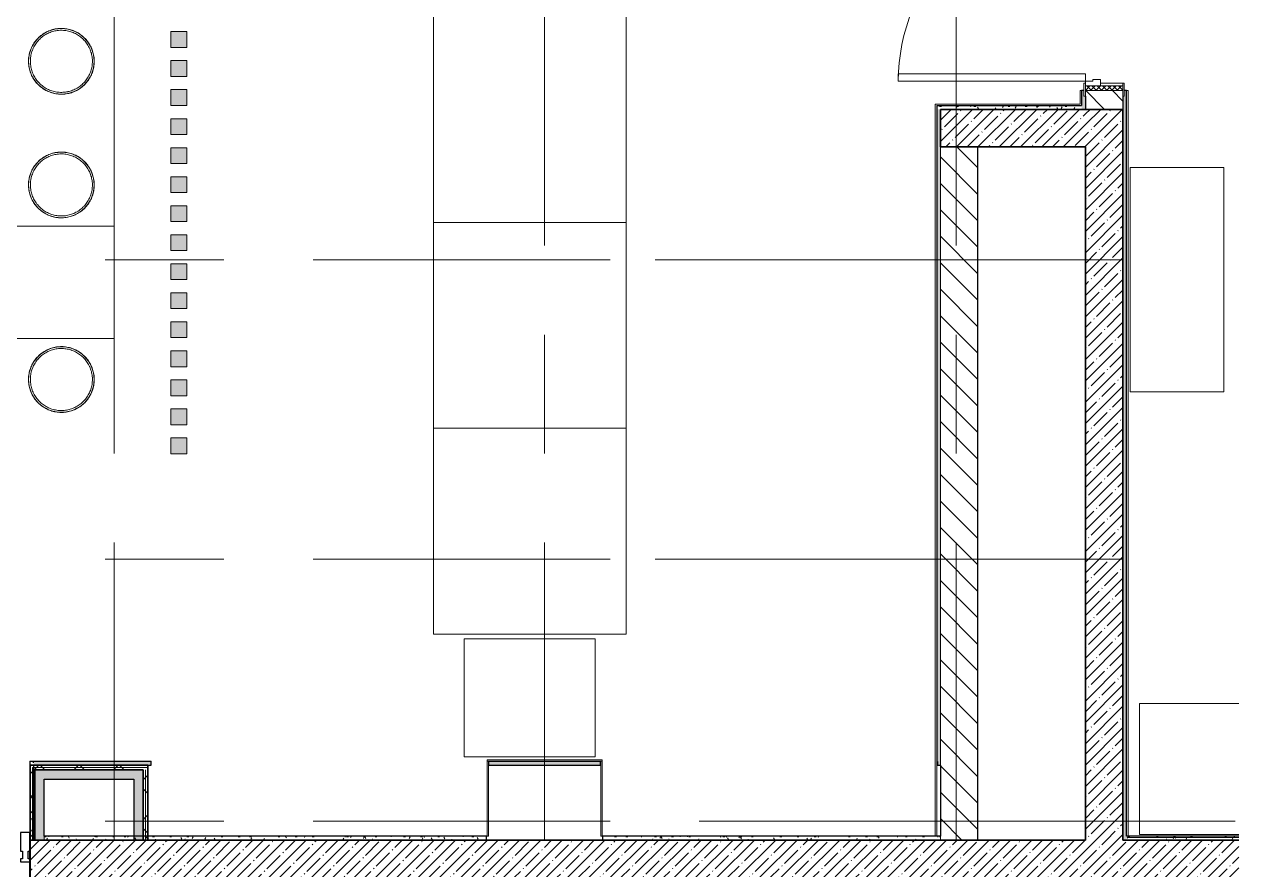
# Model space of a CAD drawing. Header units: millimetres. Extents: x 39286 to 136192, y -1987 to 27400.
# Drawn here: x 51679 to 58169, y 11741 to 16258 of the extents above; entities that cross this region are included whole.
import ezdxf

# ---------------------------------------------------------------- set-up
doc = ezdxf.new("R2010")
doc.units = ezdxf.units.MM
doc.linetypes.add('Осевая', pattern=[3175, 635, -476.25, 1587.5, -476.25])
for name, color, linetype, lineweight in [('A-DOOR', 7, 'Continuous', 9), ('A-DOOR-1', 7, 'Continuous', 13), ('A-DOOR-FRAM', 7, 'Continuous', 13), ('A-DOOR-FRAM-1', 7, 'Continuous', 9), ('A-GLAZ-CWMG', 7, 'Continuous', 9), ('A-GLAZ-CWMG-1', 7, 'Continuous', 25), ('A-WALL', 7, 'Continuous', 9), ('I-WALL', 7, 'Continuous', 9), ('Оси', 7, 'Continuous', 9), ('Оси-2', 7, 'Осевая', 9)]:
    doc.layers.add(name, color=color, linetype=linetype, lineweight=lineweight)
for name, color, linetype, lineweight, true_color in [('A-WALL-1', 7, 'Continuous', 25, 0x3c3c3c), ('A-WALL-2', 7, 'Continuous', 35, 0x3c3c3c), ('A-WALL-FNSH-2', 7, 'Continuous', 13, 0x3c3c3c), ('I-FURN-1', 7, 'Continuous', 9, 0xf0f0f0)]:
    doc.layers.add(name, color=color, linetype=linetype, lineweight=lineweight, true_color=true_color)
pattern_1 = [(45, (0, 0), (-57.02463, 57.02463), []), (45, (57.025, 0), (-57.02463, 57.02463), [100.806, -20.161, 3.353, -16.808])]
pattern_2 = [(135, (0, 0), (-70.71068, -70.71068), [])]
pattern_3 = [(0, (0, 0), (121.92, 30.48), [10.058, -81.382, 10.058, -81.382, -487.68]), (0, (0, 0), (121.92, 30.48), [-182.88, 10.058, -172.822, 10.058, -81.382, -213.36]), (0, (0, 0), (121.92, 30.48), [-457.2, 10.058, -50.902, 10.058, -142.342]), (120, (45.72, 15.24), (-87.356454, 90.345817), [10.058, -81.382, 10.058, -81.382, -487.68]), (120, (45.72, 15.24), (-87.356454, 90.345817), [-182.88, 10.058, -172.822, 10.058, -81.382, -213.36]), (120, (45.72, 15.24), (-87.356454, 90.345817), [-457.2, 10.058, -50.902, 10.058, -142.342]), (240, (60.96, 76.2), (-34.563546, -120.825817), [10.058, -81.382, 10.058, -81.382, -487.68]), (240, (60.96, 76.2), (-34.563546, -120.825817), [-182.88, 10.058, -172.822, 10.058, -81.382, -213.36]), (240, (60.96, 76.2), (-34.563546, -120.825817), [-457.2, 10.058, -50.902, 10.058, -142.342])]
pattern_4 = [(45, (0, 0), (-106.066, 106.066), []), (135, (0, 0), (-106.066, -106.066), [])]

# ---------------------------------------------------------------- blocks, each defined once
blk = doc.blocks.new('110_Дверь_СКБ_1Ст_Внутренняя1 - Д-12 1100x2100h_дверь в горячий цех-32113407-План разверток пом_ 1_38_ Этаж 1')
at = {"layer": 'A-DOOR'}
h = blk.add_hatch(dxfattribs=at)
h.set_pattern_fill('FP_6', color=256, style=0, pattern_type=2)
h.set_pattern_definition([(135, (1751.41, 164.685), (-14.14214, -14.14214), []), (225, (1751.41, 164.685), (14.14214, -14.14214), [])])
h.paths.add_polyline_path([(537.5, -100), (562.5, -100), (562.5, 100), (537.5, 100)])
at = {"layer": 'A-DOOR-FRAM-1'}
h = blk.add_hatch(dxfattribs=at)
h.set_pattern_fill('FP_7', color=256, style=0, pattern_type=2)
h.set_pattern_definition([(45, (-371.384, 164.685), (-14.1421, 14.1421), []), (135, (-371.384, 164.685), (-14.1421, -14.1421), [])])
h.paths.add_polyline_path([(-537.5, -100), (-512.5, -100), (-512.5, 100), (-537.5, 100)])
at = {"layer": 'A-DOOR'}
blk.add_arc((-487.5, 100), 1000, 360, 90, dxfattribs=at)
at = {"layer": 'A-DOOR-1'}
for p, q in [((-487.5, 1100), (-487.5, 100)), ((-447.5, 1100), (-487.5, 1100)), ((-447.5, 100), (-447.5, 1100)), ((-487.5, 100), (-447.5, 100))]:
    blk.add_line(p, q, dxfattribs=at)
at = {"layer": 'A-DOOR-FRAM'}
for p, q in [((-497.5, 108), (-567.5, 108)), ((-567.5, 108), (-567.5, 100)), ((-567.5, 100), (-497.5, 100)), ((-512.5, 100), (-537.5, 100)), ((-537.5, 100), (-537.5, -100)), ((-487.5, 100), (-512.5, 100)), ((-512.5, 100), (-512.5, 20)), ((-512.5, -100), (-512.5, 100)), ((-497.5, 100), (-512.5, 100)), ((-512.5, 100), (-512.5, 99)), ((-512.5, 99), (-497.5, 99)), ((-497.5, 100), (-497.5, 108)), ((-497.5, 99), (-497.5, 100)), ((-487.5, 60), (-487.5, 100)), ((512.5, 100), (512.5, 60)), ((537.5, 100), (512.5, 100)), ((592.5, 108), (522.5, 108)), ((522.5, 108), (522.5, 100)), ((537.5, 100), (522.5, 100)), ((522.5, 100), (522.5, 99)), ((522.5, 100), (592.5, 100)), ((522.5, 99), (537.5, 99)), ((537.5, 20), (537.5, 100)), ((562.5, 100), (537.5, 100)), ((537.5, 100), (537.5, -100)), ((537.5, 99), (537.5, 100)), ((562.5, -100), (562.5, 100)), ((592.5, 100), (592.5, 108)), ((-512.5, 20), (-477.5, 20)), ((-497.5, 20), (-512.5, 20)), ((-512.5, 20), (-512.5, -100)), ((-497.5, -100), (-497.5, 20)), ((-477.5, 60), (-487.5, 60)), ((-477.5, 20), (-477.5, 60)), ((512.5, 60), (502.5, 60)), ((502.5, 60), (502.5, 20)), ((502.5, 20), (537.5, 20)), ((537.5, 20), (522.5, 20)), ((522.5, 20), (522.5, -100)), ((537.5, -100), (537.5, 20)), ((-497.5, -100), (-567.5, -100)), ((-567.5, -100), (-567.5, -108)), ((-567.5, -108), (-497.5, -108)), ((-537.5, -100), (-512.5, -100)), ((-512.5, -100), (-497.5, -100)), ((-497.5, -108), (-497.5, -100)), ((522.5, -100), (537.5, -100)), ((592.5, -100), (522.5, -100)), ((522.5, -100), (522.5, -108)), ((522.5, -108), (592.5, -108)), ((537.5, -100), (562.5, -100)), ((592.5, -108), (592.5, -100))]:
    blk.add_line(p, q, dxfattribs=at)
blk = doc.blocks.new('Стол базовый прямоугольный - 1_216п-25420479-План разверток пом_ 1_38_ Этаж 1')
at = {"layer": 'I-FURN-1'}
for p, q in [((750, 300), (-750, 300)), ((-750, 300), (-750, -300)), ((750, -300), (750, 300)), ((-750, -300), (750, -300))]:
    blk.add_line(p, q, dxfattribs=at)
blk = doc.blocks.new('Stool _3_ - Aluminium Stool-V12-План разверток пом_ 1_38_ Этаж 1')
at = {"layer": 'I-FURN-1'}
blk.add_line((41.1, -160.6), (34.7, -162.1), dxfattribs=at)
at = {"layer": 'I-FURN-1', "flags": 128}
for points in [[(175.8, 0), (175.7, 7), (175.2, 14), (174.5, 21), (173.6, 28), (172.3, 34.9), (170.8, 41.8), (169, 48.6), (166.9, 55.3), (164.5, 61.9), (161.9, 68.5), (159.1, 74.9), (155.9, 81.2), (152.6, 87.4), (148.9, 93.4), (145.1, 99.3), (141, 105), (136.7, 110.5), (132.2, 115.9), (127.4, 121.1), (122.5, 126.1), (117.3, 130.9), (112, 135.5), (106.5, 139.9), (100.8, 144), (95, 147.9), (89, 151.6), (82.9, 155), (76.6, 158.2), (70.2, 161.2), (63.7, 163.9), (57.1, 166.3), (50.4, 168.4), (43.6, 170.3), (36.8, 171.9), (29.9, 173.2), (22.9, 174.3), (15.9, 175.1), (8.9, 175.6), (1.9, 175.8), (-5.1, 175.7), (-12.2, 175.4), (-19.2, 174.8), (-26.1, 173.8), (-33.1, 172.7), (-39.9, 171.2), (-46.8, 169.5), (-53.5, 167.5), (-60.1, 165.2), (-66.7, 162.6), (-73.2, 159.9), (-79.5, 156.8), (-85.7, 153.5), (-91.8, 149.9), (-97.7, 146.2), (-103.5, 142.1), (-109.1, 137.9), (-114.5, 133.4), (-119.7, 128.7), (-124.8, 123.8), (-129.6, 118.7), (-134.3, 113.5), (-138.7, 108), (-142.9, 102.4), (-146.9, 96.6), (-150.6, 90.6), (-154.1, 84.5), (-157.4, 78.3), (-160.4, 71.9), (-163.2, 65.5), (-165.6, 58.9), (-167.9, 52.2), (-169.8, 45.5), (-171.5, 38.6), (-172.9, 31.7), (-174, 24.8), (-174.9, 17.8), (-175.5, 10.8), (-175.8, 3.8), (-175.8, 0)], [(-155.2, 58.4), (-152.7, 64.6), (-150, 70.6), (-147.1, 76.6), (-143.9, 82.4), (-140.5, 88.1), (-136.8, 93.6), (-133, 99), (-128.9, 104.3), (-124.6, 109.3), (-120.2, 114.2), (-115.5, 118.9), (-110.7, 123.5), (-105.6, 127.8), (-100.4, 131.9), (-95.1, 135.8), (-89.6, 139.5), (-83.9, 143)], [(-83.9, 143), (-78.1, 146.2), (-72.2, 149.2), (-66.2, 152), (-60.1, 154.5), (-53.9, 156.8), (-47.5, 158.8), (-41.1, 160.6), (-34.7, 162.1), (-28.2, 163.4), (-21.6, 164.4), (-15.3, 165.1)], [(-15, 165.1), (-8.4, 165.6), (-1.8, 165.8), (4.8, 165.7), (11.5, 165.4), (18.1, 164.8), (24.6, 164), (31.2, 162.8), (37.7, 161.5), (44.1, 159.8), (50.5, 157.9), (56.7, 155.8)], [(57.5, 155.5), (62.9, 153.4), (69, 150.8), (75, 147.9), (80.8, 144.8), (86.5, 141.4), (92.1, 137.8), (97.6, 134)], [(97.6, 134), (102.9, 130), (108, 125.8), (112.9, 121.4), (117.7, 116.8), (122.3, 112), (126.6, 107), (130.8, 101.9), (134.8, 96.5), (138.5, 91.1), (142.1, 85.5), (145.4, 79.7), (148.4, 73.8), (150.6, 69.4)], [(150.6, 69.3), (151.3, 67.8), (153.9, 61.7), (156.2, 55.5), (158.3, 49.2), (160.2, 42.9), (161.7, 36.4), (163.1, 29.9), (164.1, 23.4), (164.8, 17.6)], [(-175.8, 0), (-175.7, -7), (-175.2, -14), (-174.5, -21), (-173.6, -28), (-172.3, -34.9), (-170.8, -41.8), (-169, -48.6), (-166.9, -55.3), (-164.5, -61.9), (-161.9, -68.5), (-159.1, -74.9), (-155.9, -81.2), (-152.6, -87.4), (-148.9, -93.4), (-145.1, -99.3), (-141, -105), (-136.7, -110.5), (-132.2, -115.9), (-127.4, -121.1), (-122.5, -126.1), (-117.3, -130.9), (-112, -135.5), (-106.5, -139.9), (-100.8, -144), (-95, -147.9), (-89, -151.6), (-82.9, -155), (-76.6, -158.2), (-70.2, -161.2), (-63.7, -163.9), (-57.1, -166.3), (-50.4, -168.4), (-43.6, -170.3), (-36.8, -171.9), (-29.9, -173.2), (-22.9, -174.3), (-15.9, -175.1), (-8.9, -175.6), (-1.9, -175.8), (5.1, -175.7), (12.2, -175.4), (19.2, -174.8), (26.1, -173.8), (33.1, -172.7), (39.9, -171.2), (46.8, -169.5), (53.5, -167.5), (60.1, -165.2), (66.7, -162.6), (73.2, -159.9), (79.5, -156.8), (85.7, -153.5), (91.8, -149.9), (97.7, -146.2), (103.5, -142.1), (109.1, -137.9), (114.5, -133.4), (119.7, -128.7), (124.8, -123.8), (129.6, -118.7), (134.3, -113.5), (138.7, -108), (142.9, -102.4), (146.9, -96.6), (150.6, -90.6), (154.1, -84.5), (157.4, -78.3), (160.4, -71.9), (163.2, -65.5), (165.6, -58.9), (167.9, -52.2), (169.8, -45.5), (171.5, -38.6), (172.9, -31.7), (174, -24.8), (174.9, -17.8), (175.5, -10.8), (175.8, -3.8), (175.8, 0)], [(-165.8, 0), (-165.7, 6.6), (-165.3, 13.2), (-164.6, 19.8), (-163.7, 26.4), (-162.5, 32.9), (-161, 39.4), (-159.3, 45.8), (-157.4, 52.2), (-155.5, 57.4)], [(-163.1, -29.9), (-164.1, -23.4), (-164.9, -16.8), (-165.5, -10.2), (-165.8, -3.6), (-165.8, 0)], [(165.8, 0), (165.7, -6.6), (165.3, -13.2), (164.6, -19.8), (163.7, -26.4), (162.5, -32.9), (161, -39.4), (159.3, -45.8), (157.4, -52.2), (155.2, -58.4), (152.7, -64.6), (150, -70.6), (147.1, -76.6), (143.9, -82.4), (140.5, -88.1), (136.8, -93.6), (133, -99), (128.9, -104.3), (124.6, -109.3), (120.2, -114.2), (115.5, -118.9), (110.7, -123.5), (105.6, -127.8), (100.4, -131.9), (95.1, -135.8), (89.6, -139.5), (83.9, -143), (78.1, -146.2), (72.2, -149.2), (66.2, -152), (60.1, -154.5)], [(164.9, 16.8), (165.5, 10.2), (165.8, 3.6), (165.8, 0)], [(33.7, -162.3), (28.2, -163.4), (21.6, -164.4), (15, -165.1), (8.4, -165.6), (1.8, -165.8), (-4.8, -165.7), (-11.5, -165.4), (-18.1, -164.8), (-24.6, -164), (-31.2, -162.8), (-37.7, -161.5), (-44.1, -159.8), (-50.5, -157.9), (-56.7, -155.8), (-62.9, -153.4), (-69, -150.8), (-75, -147.9), (-80.8, -144.8), (-86.5, -141.4), (-92.1, -137.8), (-97.6, -134), (-102.9, -130), (-108, -125.8), (-112.9, -121.4), (-117.7, -116.8), (-122.3, -112), (-126.6, -107), (-130.8, -101.9), (-134.8, -96.5), (-138.5, -91.1), (-142.1, -85.5), (-145.4, -79.7), (-148.4, -73.8), (-151.3, -67.8), (-153.9, -61.7), (-156.2, -55.5), (-158.3, -49.2), (-160.2, -42.9), (-161.7, -36.4), (-162.9, -30.6)], [(59.6, -154.7), (53.9, -156.8), (47.5, -158.8), (41.7, -160.4)]]:
    blk.add_lwpolyline(points, dxfattribs=at)
at = {"layer": 'I-FURN-1'}
for start, end in [(0, 180), (360, 180), (180, 0), (180, 360)]:
    blk.add_arc((0, 0), 175, start, end, dxfattribs=at)
blk = doc.blocks.new('Stool _3_ - Aluminium Stool-V9-План разверток пом_ 1_38_ Этаж 1')
at = {"layer": 'I-FURN-1'}
blk.add_line((-1.2, 165.8), (3.8, 165.7), dxfattribs=at)
at = {"layer": 'I-FURN-1', "flags": 128}
for points in [[(175.8, 0), (175.7, 7), (175.2, 14), (174.5, 21), (173.6, 28), (172.3, 34.9), (170.8, 41.8), (169, 48.6), (166.9, 55.3), (164.5, 61.9), (161.9, 68.5), (159.1, 74.9), (155.9, 81.2), (152.6, 87.4), (148.9, 93.4), (145.1, 99.3), (141, 105), (136.7, 110.5), (132.2, 115.9), (127.4, 121.1), (122.5, 126.1), (117.3, 130.9), (112, 135.5), (106.5, 139.9), (100.8, 144), (95, 147.9), (89, 151.6), (82.9, 155), (76.6, 158.2), (70.2, 161.2), (63.7, 163.9), (57.1, 166.3), (50.4, 168.4), (43.6, 170.3), (36.8, 171.9), (29.9, 173.2), (22.9, 174.3), (15.9, 175.1), (8.9, 175.6), (1.9, 175.8), (-5.1, 175.7), (-12.2, 175.4), (-19.2, 174.8), (-26.1, 173.8), (-33.1, 172.7), (-39.9, 171.2), (-46.8, 169.5), (-53.5, 167.5), (-60.1, 165.2), (-66.7, 162.6), (-73.2, 159.9), (-79.5, 156.8), (-85.7, 153.5), (-91.8, 149.9), (-97.7, 146.2), (-103.5, 142.1), (-109.1, 137.9), (-114.5, 133.4), (-119.7, 128.7), (-124.8, 123.8), (-129.6, 118.7), (-134.3, 113.5), (-138.7, 108), (-142.9, 102.4), (-146.9, 96.6), (-150.6, 90.6), (-154.1, 84.5), (-157.4, 78.3), (-160.4, 71.9), (-163.2, 65.5), (-165.6, 58.9), (-167.9, 52.2), (-169.8, 45.5), (-171.5, 38.6), (-172.9, 31.7), (-174, 24.8), (-174.9, 17.8), (-175.5, 10.8), (-175.8, 3.8), (-175.8, 0)], [(-105.6, 127.8), (-100.4, 131.9), (-95.1, 135.8), (-89.6, 139.5), (-83.9, 143), (-78.1, 146.2), (-72.2, 149.2), (-66.2, 152), (-60.1, 154.5)], [(-59.6, 154.7), (-53.9, 156.8), (-47.5, 158.8), (-41.1, 160.6), (-34.7, 162.1), (-28.2, 163.4), (-21.6, 164.4), (-15, 165.1), (-8.4, 165.6), (-1.8, 165.8)], [(4.8, 165.7), (11.5, 165.4), (18.1, 164.8), (24.6, 164), (31.2, 162.8), (37.7, 161.5), (44.1, 159.8), (50.5, 157.9), (56.7, 155.8), (62.9, 153.4), (69, 150.8)], [(69.3, 150.6), (75, 147.9), (80.8, 144.8), (86.5, 141.4), (92.1, 137.8), (97.6, 134), (102.9, 130), (108, 125.8), (112.9, 121.4), (117.7, 116.8), (122.3, 112), (126.6, 107)], [(-162.3, 33.7), (-161, 39.4), (-159.3, 45.8), (-157.4, 52.2), (-155.2, 58.4), (-152.7, 64.6), (-150, 70.6), (-147.1, 76.6), (-143.9, 82.4), (-140.5, 88.1), (-136.8, 93.6), (-133, 99), (-128.9, 104.3), (-124.6, 109.3), (-120.2, 114.2), (-115.5, 118.9), (-110.7, 123.5), (-105.9, 127.5)], [(127.5, 106), (130.8, 101.9), (134.8, 96.5), (138.5, 91.1), (142.1, 85.5), (145.4, 79.7), (148.4, 73.8), (151.3, 67.8), (153.9, 61.7), (156.2, 55.5), (158.3, 49.2), (160.2, 42.9), (161.7, 36.4), (163.1, 29.9), (164.1, 23.4), (164.9, 16.8), (165.5, 10.2), (165.8, 3.6), (165.8, 0)], [(-175.8, 0), (-175.7, -7), (-175.2, -14), (-174.5, -21), (-173.6, -28), (-172.3, -34.9), (-170.8, -41.8), (-169, -48.6), (-166.9, -55.3), (-164.5, -61.9), (-161.9, -68.5), (-159.1, -74.9), (-155.9, -81.2), (-152.6, -87.4), (-148.9, -93.4), (-145.1, -99.3), (-141, -105), (-136.7, -110.5), (-132.2, -115.9), (-127.4, -121.1), (-122.5, -126.1), (-117.3, -130.9), (-112, -135.5), (-106.5, -139.9), (-100.8, -144), (-95, -147.9), (-89, -151.6), (-82.9, -155), (-76.6, -158.2), (-70.2, -161.2), (-63.7, -163.9), (-57.1, -166.3), (-50.4, -168.4), (-43.6, -170.3), (-36.8, -171.9), (-29.9, -173.2), (-22.9, -174.3), (-15.9, -175.1), (-8.9, -175.6), (-1.9, -175.8), (5.1, -175.7), (12.2, -175.4), (19.2, -174.8), (26.1, -173.8), (33.1, -172.7), (39.9, -171.2), (46.8, -169.5), (53.5, -167.5), (60.1, -165.2), (66.7, -162.6), (73.2, -159.9), (79.5, -156.8), (85.7, -153.5), (91.8, -149.9), (97.7, -146.2), (103.5, -142.1), (109.1, -137.9), (114.5, -133.4), (119.7, -128.7), (124.8, -123.8), (129.6, -118.7), (134.3, -113.5), (138.7, -108), (142.9, -102.4), (146.9, -96.6), (150.6, -90.6), (154.1, -84.5), (157.4, -78.3), (160.4, -71.9), (163.2, -65.5), (165.6, -58.9), (167.9, -52.2), (169.8, -45.5), (171.5, -38.6), (172.9, -31.7), (174, -24.8), (174.9, -17.8), (175.5, -10.8), (175.8, -3.8), (175.8, 0)], [(-165.8, 0), (-165.7, 6.6), (-165.3, 13.2), (-164.6, 19.8), (-163.7, 26.4), (-162.5, 32.9)], [(-44.1, -159.8), (-50.5, -157.9), (-56.7, -155.8), (-62.9, -153.4), (-69, -150.8), (-75, -147.9), (-80.8, -144.8), (-86.5, -141.4), (-92.1, -137.8), (-97.6, -134), (-102.9, -130), (-108, -125.8), (-112.9, -121.4), (-117.7, -116.8), (-122.3, -112), (-126.6, -107), (-130.8, -101.9), (-134.8, -96.5), (-138.5, -91.1), (-142.1, -85.5), (-145.4, -79.7), (-148.4, -73.8), (-151.3, -67.8), (-153.9, -61.7), (-156.2, -55.5), (-158.3, -49.2), (-160.2, -42.9), (-161.7, -36.4), (-163.1, -29.9), (-164.1, -23.4), (-164.9, -16.8), (-165.5, -10.2), (-165.8, -3.6), (-165.8, 0)], [(165.8, 0), (165.7, -6.6), (165.3, -13.2), (164.6, -19.8), (163.7, -26.4), (162.5, -32.9), (161, -39.4), (159.3, -45.8), (157.4, -52.2), (155.2, -58.4), (152.7, -64.6), (150, -70.6), (147.1, -76.6), (143.9, -82.4), (140.5, -88.1), (136.8, -93.6), (133, -99), (128.9, -104.3), (124.6, -109.3), (121, -113.4)], [(119.9, -114.5), (115.5, -118.9), (110.7, -123.5), (105.6, -127.8), (100.4, -131.9), (95.1, -135.8), (89.6, -139.5), (85, -142.3)], [(83.9, -143), (78.1, -146.2), (72.2, -149.2), (66.2, -152), (60.1, -154.5), (53.9, -156.8), (47.5, -158.8), (41.1, -160.6), (34.7, -162.1), (28.2, -163.4), (21.6, -164.4), (15, -165.1), (8.4, -165.6), (1.8, -165.8), (-4.8, -165.7), (-11.5, -165.4), (-18.1, -164.8), (-24.6, -164), (-31.2, -162.8), (-37.7, -161.5), (-44.1, -159.8)]]:
    blk.add_lwpolyline(points, dxfattribs=at)
at = {"layer": 'I-FURN-1'}
for start, end in [(360, 180), (0, 180), (180, 0), (180, 360)]:
    blk.add_arc((0, 0), 175, start, end, dxfattribs=at)
blk = doc.blocks.new('Stool _3_ - Aluminium Stool-V16-План разверток пом_ 1_38_ Этаж 1')
at = {"layer": 'I-FURN-1'}
blk.add_line((41.1, -160.6), (34.7, -162.1), dxfattribs=at)
at = {"layer": 'I-FURN-1', "flags": 128}
for points in [[(175.8, 0), (175.7, 7), (175.2, 14), (174.5, 21), (173.6, 28), (172.3, 34.9), (170.8, 41.8), (169, 48.6), (166.9, 55.3), (164.5, 61.9), (161.9, 68.5), (159.1, 74.9), (155.9, 81.2), (152.6, 87.4), (148.9, 93.4), (145.1, 99.3), (141, 105), (136.7, 110.5), (132.2, 115.9), (127.4, 121.1), (122.5, 126.1), (117.3, 130.9), (112, 135.5), (106.5, 139.9), (100.8, 144), (95, 147.9), (89, 151.6), (82.9, 155), (76.6, 158.2), (70.2, 161.2), (63.7, 163.9), (57.1, 166.3), (50.4, 168.4), (43.6, 170.3), (36.8, 171.9), (29.9, 173.2), (22.9, 174.3), (15.9, 175.1), (8.9, 175.6), (1.9, 175.8), (-5.1, 175.7), (-12.2, 175.4), (-19.2, 174.8), (-26.1, 173.8), (-33.1, 172.7), (-39.9, 171.2), (-46.8, 169.5), (-53.5, 167.5), (-60.1, 165.2), (-66.7, 162.6), (-73.2, 159.9), (-79.5, 156.8), (-85.7, 153.5), (-91.8, 149.9), (-97.7, 146.2), (-103.5, 142.1), (-109.1, 137.9), (-114.5, 133.4), (-119.7, 128.7), (-124.8, 123.8), (-129.6, 118.7), (-134.3, 113.5), (-138.7, 108), (-142.9, 102.4), (-146.9, 96.6), (-150.6, 90.6), (-154.1, 84.5), (-157.4, 78.3), (-160.4, 71.9), (-163.2, 65.5), (-165.6, 58.9), (-167.9, 52.2), (-169.8, 45.5), (-171.5, 38.6), (-172.9, 31.7), (-174, 24.8), (-174.9, 17.8), (-175.5, 10.8), (-175.8, 3.8), (-175.8, 0)], [(-155.2, 58.4), (-152.7, 64.6), (-150, 70.6), (-147.1, 76.6), (-143.9, 82.4), (-140.5, 88.1), (-136.8, 93.6), (-133, 99), (-128.9, 104.3), (-124.6, 109.3), (-120.2, 114.2), (-115.5, 118.9), (-110.7, 123.5), (-105.6, 127.8), (-100.4, 131.9), (-95.1, 135.8), (-89.6, 139.5), (-83.9, 143)], [(-83.9, 143), (-78.1, 146.2), (-72.2, 149.2), (-66.2, 152), (-60.1, 154.5), (-53.9, 156.8), (-47.5, 158.8), (-41.1, 160.6), (-34.7, 162.1), (-28.2, 163.4), (-21.6, 164.4), (-15.3, 165.1)], [(-15, 165.1), (-8.4, 165.6), (-1.8, 165.8), (4.8, 165.7), (11.5, 165.4), (18.1, 164.8), (24.6, 164), (31.2, 162.8), (37.7, 161.5), (44.1, 159.8), (50.5, 157.9), (56.7, 155.8)], [(57.5, 155.5), (62.9, 153.4), (69, 150.8), (75, 147.9), (80.8, 144.8), (86.5, 141.4), (92.1, 137.8), (97.6, 134)], [(97.6, 134), (102.9, 130), (108, 125.8), (112.9, 121.4), (117.7, 116.8), (122.3, 112), (126.6, 107), (130.8, 101.9), (134.8, 96.5), (138.5, 91.1), (142.1, 85.5), (145.4, 79.7), (148.4, 73.8), (150.6, 69.4)], [(150.7, 69), (151.3, 67.8), (153.9, 61.7), (156.2, 55.5), (158.3, 49.2), (160.2, 42.9), (161.7, 36.4), (163.1, 29.9), (164.1, 23.4), (164.8, 17.6)], [(-175.8, 0), (-175.7, -7), (-175.2, -14), (-174.5, -21), (-173.6, -28), (-172.3, -34.9), (-170.8, -41.8), (-169, -48.6), (-166.9, -55.3), (-164.5, -61.9), (-161.9, -68.5), (-159.1, -74.9), (-155.9, -81.2), (-152.6, -87.4), (-148.9, -93.4), (-145.1, -99.3), (-141, -105), (-136.7, -110.5), (-132.2, -115.9), (-127.4, -121.1), (-122.5, -126.1), (-117.3, -130.9), (-112, -135.5), (-106.5, -139.9), (-100.8, -144), (-95, -147.9), (-89, -151.6), (-82.9, -155), (-76.6, -158.2), (-70.2, -161.2), (-63.7, -163.9), (-57.1, -166.3), (-50.4, -168.4), (-43.6, -170.3), (-36.8, -171.9), (-29.9, -173.2), (-22.9, -174.3), (-15.9, -175.1), (-8.9, -175.6), (-1.9, -175.8), (5.1, -175.7), (12.2, -175.4), (19.2, -174.8), (26.1, -173.8), (33.1, -172.7), (39.9, -171.2), (46.8, -169.5), (53.5, -167.5), (60.1, -165.2), (66.7, -162.6), (73.2, -159.9), (79.5, -156.8), (85.7, -153.5), (91.8, -149.9), (97.7, -146.2), (103.5, -142.1), (109.1, -137.9), (114.5, -133.4), (119.7, -128.7), (124.8, -123.8), (129.6, -118.7), (134.3, -113.5), (138.7, -108), (142.9, -102.4), (146.9, -96.6), (150.6, -90.6), (154.1, -84.5), (157.4, -78.3), (160.4, -71.9), (163.2, -65.5), (165.6, -58.9), (167.9, -52.2), (169.8, -45.5), (171.5, -38.6), (172.9, -31.7), (174, -24.8), (174.9, -17.8), (175.5, -10.8), (175.8, -3.8), (175.8, 0)], [(-165.8, 0), (-165.7, 6.6), (-165.3, 13.2), (-164.6, 19.8), (-163.7, 26.4), (-162.5, 32.9), (-161, 39.4), (-159.3, 45.8), (-157.4, 52.2), (-155.5, 57.4)], [(-163.1, -29.9), (-164.1, -23.4), (-164.9, -16.8), (-165.5, -10.2), (-165.8, -3.6), (-165.8, 0)], [(165.8, 0), (165.7, -6.6), (165.3, -13.2), (164.6, -19.8), (163.7, -26.4), (162.5, -32.9), (161, -39.4), (159.3, -45.8), (157.4, -52.2), (155.2, -58.4), (152.7, -64.6), (150, -70.6), (147.1, -76.6), (143.9, -82.4), (140.5, -88.1), (136.8, -93.6), (133, -99), (128.9, -104.3), (124.6, -109.3), (120.2, -114.2), (115.5, -118.9), (110.7, -123.5), (105.6, -127.8), (100.4, -131.9), (95.1, -135.8), (89.6, -139.5), (83.9, -143), (78.1, -146.2), (72.2, -149.2), (66.2, -152), (60.1, -154.5)], [(164.9, 16.8), (165.5, 10.2), (165.8, 3.6), (165.8, 0)], [(-150.9, -68.7), (-151.3, -67.8), (-153.9, -61.7), (-156.2, -55.5), (-158.3, -49.2), (-160.2, -42.9), (-161.7, -36.4), (-162.7, -31.6)], [(33.7, -162.3), (28.2, -163.4), (21.6, -164.4), (15, -165.1), (8.4, -165.6), (1.8, -165.8), (-4.8, -165.7), (-11.5, -165.4), (-18.1, -164.8), (-24.6, -164), (-31.2, -162.8), (-37.7, -161.5), (-44.1, -159.8), (-50.5, -157.9), (-56.7, -155.8), (-62.9, -153.4), (-69, -150.8), (-75, -147.9), (-80.8, -144.8), (-86.5, -141.4), (-92.1, -137.8), (-97.6, -134), (-102.9, -130), (-108, -125.8), (-112.9, -121.4), (-117.7, -116.8), (-122.3, -112), (-126.6, -107), (-130.8, -101.9), (-134.8, -96.5), (-138.5, -91.1), (-142.1, -85.5), (-145.4, -79.7), (-148.4, -73.8), (-150.6, -69.4)], [(59.6, -154.7), (53.9, -156.8), (47.5, -158.8), (41.7, -160.4)]]:
    blk.add_lwpolyline(points, dxfattribs=at)
at = {"layer": 'I-FURN-1'}
for start, end in [(0, 180), (360, 180), (180, 0), (180, 360)]:
    blk.add_arc((0, 0), 175, start, end, dxfattribs=at)
blk = doc.blocks.new('Стол базовый прямоугольный - 3_40п-25622478-План разверток пом_ 1_38_ Этаж 1')
at = {"layer": 'I-FURN-1'}
for p, q in [((750, 515), (-750, 515)), ((-750, 515), (-750, -515)), ((750, -515), (750, 515)), ((-750, -515), (750, -515))]:
    blk.add_line(p, q, dxfattribs=at)
blk = doc.blocks.new('Стол базовый прямоугольный - 3_17п-25622525-План разверток пом_ 1_38_ Этаж 1')
at = {"layer": 'I-FURN-1'}
for p, q in [((550, 515), (-550, 515)), ((-550, 515), (-550, -515)), ((550, -515), (550, 515)), ((-550, -515), (550, -515))]:
    blk.add_line(p, q, dxfattribs=at)
blk = doc.blocks.new('Стол базовый прямоугольный - 3_21п-25622742-План разверток пом_ 1_38_ Этаж 1')
at = {"layer": 'I-FURN-1'}
for p, q in [((550, 515), (-550, 515)), ((-550, 515), (-550, -515)), ((550, -515), (550, 515)), ((-550, -515), (550, -515))]:
    blk.add_line(p, q, dxfattribs=at)
blk = doc.blocks.new('Стол базовый прямоугольный - 3_25п-25622784-План разверток пом_ 1_38_ Этаж 1')
at = {"layer": 'I-FURN-1'}
for p, q in [((315, 350), (-315, 350)), ((-315, 350), (-315, -350)), ((315, -350), (315, 350)), ((-315, -350), (315, -350))]:
    blk.add_line(p, q, dxfattribs=at)
blk = doc.blocks.new('Стол базовый прямоугольный - 1_221п-25625161-План разверток пом_ 1_38_ Этаж 1')
at = {"layer": 'I-FURN-1'}
for p, q in [((-600, 250), (600, 250)), ((-600, -250), (-600, 250)), ((600, 250), (600, -250)), ((600, -250), (-600, -250))]:
    blk.add_line(p, q, dxfattribs=at)
blk = doc.blocks.new('Стол базовый прямоугольный - 1_18п-25625518-План разверток пом_ 1_38_ Этаж 1')
at = {"layer": 'I-FURN-1'}
for p, q in [((130.2, 350), (-400, 350)), ((-400, 350), (-400, -350)), ((-400, -350), (130.2, -350))]:
    blk.add_line(p, q, dxfattribs=at)
blk = doc.blocks.new('Прямоугольный импост - Импост структурный с накладкой - 160мм Темный-30755843-План разверток пом_ 1_38_ Этаж 1')
at = {"layer": 'A-GLAZ-CWMG-1'}
for p, q in [((0, 140), (-50, 140)), ((-50, 140), (-50, 40)), ((0, 40), (0, 140)), ((-50, 40), (-40, 40)), ((-40, 0), (-50, 0)), ((-50, 0), (-50, -17)), ((-40, 40), (-40, 0)), ((-10, 0), (-10, 40)), ((-10, 40), (0, 40)), ((0, 0), (-10, 0)), ((0, -17), (0, 0)), ((-50, -17), (0, -17))]:
    blk.add_line(p, q, dxfattribs=at)

msp = doc.modelspace()

# ---------------------------------------------------------------- hatches: boundary and pattern name
at = {"layer": 'I-WALL'}
h = msp.add_hatch(dxfattribs=at)
h.set_pattern_fill('FP_17', color=256, style=0, pattern_type=2)
h.set_pattern_definition(pattern_3)
h.paths.add_polyline_path([(57330, 15803.8), (57350, 15803.8), (57350, 15873.8), (57342, 15873.8), (57342, 15903.8), (57330, 15903.8), (57330, 15823.8)])
h.paths.add_polyline_path([(57342, 17003.8), (57342, 17033.8), (57350, 17033.8), (57350, 18800), (57330, 18800), (57330, 17003.8)])
h = msp.add_hatch(dxfattribs=at)
h.set_pattern_fill('FP_2', color=256, style=0, pattern_type=2)
h.set_pattern_definition(pattern_2)
h.paths.add_polyline_path([(57350, 15803.8), (57550, 15803.8), (57550, 15903.8), (57350, 15903.8), (57350, 15873.8)])
h.paths.add_polyline_path([(57550, 17003.8), (57550, 18800), (57350, 18800), (57350, 17003.8)])
h = msp.add_hatch(dxfattribs=at)
h.set_pattern_fill('FP_17', color=256, style=0, pattern_type=2)
h.set_pattern_definition(pattern_3)
h.paths.add_polyline_path([(57570, 11900), (57570, 15903.8), (57558, 15903.8), (57558, 15873.8), (57550, 15873.8), (57550, 11900)])
h.paths.add_polyline_path([(57570, 17003.8), (57570, 18580), (57550, 18580), (57550.4, 17033.8), (57558, 17033.8), (57558, 17003.8)])
for points in [[(52462.1, 16134), (52547.1, 16134), (52547.1, 16219), (52462.1, 16219)], [(52462.1, 15979), (52547.1, 15979), (52547.1, 16064), (52462.1, 16064)], [(52462.1, 15824), (52547.1, 15824), (52547.1, 15909), (52462.1, 15909)], [(52462.1, 15669), (52547.1, 15669), (52547.1, 15754), (52462.1, 15754)], [(52462.1, 15514), (52547.1, 15514), (52547.1, 15599), (52462.1, 15599)], [(52462.1, 15359), (52547.1, 15359), (52547.1, 15444), (52462.1, 15444)], [(52462.1, 15204), (52547.1, 15204), (52547.1, 15289), (52462.1, 15289)], [(52462.1, 15049), (52547.1, 15049), (52547.1, 15134), (52462.1, 15134)], [(52462.1, 14894), (52547.1, 14894), (52547.1, 14979), (52462.1, 14979)], [(52462.1, 14739), (52547.1, 14739), (52547.1, 14824), (52462.1, 14824)], [(52462.1, 14584), (52547.1, 14584), (52547.1, 14669), (52462.1, 14669)], [(52462.1, 14429), (52547.1, 14429), (52547.1, 14514), (52462.1, 14514)], [(52462.1, 14274), (52547.1, 14274), (52547.1, 14359), (52462.1, 14359)], [(52462.1, 14119), (52547.1, 14119), (52547.1, 14204), (52462.1, 14204), (52462.1, 14154.1)], [(52462.1, 13964), (52547.1, 13964), (52547.1, 14049), (52462.1, 14049)], [(51735, 11900), (51785, 11900), (51785, 12275), (51735, 12275), (51735, 11951.3)], [(52313.9, 12225), (52313.9, 12275), (51785, 12275), (51785, 12225), (52263.9, 12225)], [(52313.9, 11900), (52313.9, 12225), (52263.9, 12225), (52263.9, 11900)]]:
    msp.add_hatch(color=256, dxfattribs=at).paths.add_polyline_path(points)
h = msp.add_hatch(dxfattribs=at)
h.set_pattern_fill('FP_17', color=256, style=0, pattern_type=2)
h.set_pattern_definition(pattern_3)
h.paths.add_polyline_path([(56575.3, 15803.8), (57330, 15803.8), (57330, 15823.8), (56555.3, 15823.8), (56555.3, 15803.8)])
h = msp.add_hatch(dxfattribs=at)
h.set_pattern_fill('FP_17', color=256, style=0, pattern_type=2)
h.set_pattern_definition(pattern_3)
h.paths.add_polyline_path([(56560.3, 12320), (56575.3, 12320), (56575.3, 15803.8), (56555.3, 15803.8), (56555.3, 12320)])
h = msp.add_hatch(dxfattribs=at)
h.set_pattern_fill('FP_3', color=256, style=0, pattern_type=2)
h.set_pattern_definition(pattern_1)
h.paths.add_polyline_path([(56775.3, 15603.8), (57350, 15603.8), (57350, 15803.8), (56575.3, 15803.8), (56575.3, 15603.8)])
h = msp.add_hatch(dxfattribs=at)
h.set_pattern_fill('FP_3', color=256, style=0, pattern_type=2)
h.set_pattern_definition(pattern_1)
h.paths.add_polyline_path([(57550, 11900), (57550, 15803.8), (57350, 15803.8), (57350, 11900)])
h = msp.add_hatch(dxfattribs=at)
h.set_pattern_fill('FP_2', color=256, style=0, pattern_type=2)
h.set_pattern_definition(pattern_2)
h.paths.add_polyline_path([(56575.3, 11900), (56775.3, 11900), (56775.3, 15603.8), (56575.3, 15603.8), (56575.3, 11920)])
h = msp.add_hatch(dxfattribs=at)
h.set_pattern_fill('FP_17', color=256, style=0, pattern_type=2)
h.set_pattern_definition(pattern_3)
h.paths.add_polyline_path([(51710, 11900), (51730, 11900), (51730, 12320), (51710, 12320), (51710, 11951.3)])
h = msp.add_hatch(dxfattribs=at)
h.set_pattern_fill('FP_18', color=256, style=0, pattern_type=2)
h.set_pattern_definition(pattern_4)
h.paths.add_polyline_path([(51710, 11900), (51722.5, 11900), (51722.5, 12300), (51710, 12300), (51710, 11951.3)])
h = msp.add_hatch(dxfattribs=at)
h.set_pattern_fill('FP_18', color=256, style=0, pattern_type=2)
h.set_pattern_definition(pattern_4)
h.paths.add_polyline_path([(51785, 12287.5), (52338.9, 12287.5), (52338.9, 12300), (51722.5, 12300), (51722.5, 12287.5), (51735, 12287.5)])
h = msp.add_hatch(dxfattribs=at)
h.set_pattern_fill('FP_18', color=256, style=0, pattern_type=2)
h.set_pattern_definition(pattern_4)
h.paths.add_polyline_path([(51722.5, 11900), (51735, 11900), (51735, 12287.5), (51722.5, 12287.5), (51722.5, 11951.3)])
h = msp.add_hatch(dxfattribs=at)
h.set_pattern_fill('FP_17', color=256, style=0, pattern_type=2)
h.set_pattern_definition(pattern_3)
h.paths.add_polyline_path([(56560.3, 12300), (56575.3, 12300), (56575.3, 12320), (56560.3, 12320)])
h.paths.add_polyline_path([(52338.9, 12300), (52357.7, 12300), (52357.7, 12320), (51730, 12320), (51730, 12300)])
h.paths.add_polyline_path([(54160, 12300), (54757.8, 12300), (54757.8, 12320), (54160, 12320)])
h = msp.add_hatch(dxfattribs=at)
h.set_pattern_fill('FP_18', color=256, style=0, pattern_type=2)
h.set_pattern_definition(pattern_4)
h.paths.add_polyline_path([(52326.4, 12275), (52338.9, 12275), (52338.9, 12287.5), (51735, 12287.5), (51735, 12275), (52313.9, 12275)])
h = msp.add_hatch(dxfattribs=at)
h.set_pattern_fill('FP_18', color=256, style=0, pattern_type=2)
h.set_pattern_definition(pattern_4)
h.paths.add_polyline_path([(52313.9, 11900), (52326.4, 11900), (52326.4, 12275), (52313.9, 12275), (52313.9, 11951.3)])
h = msp.add_hatch(dxfattribs=at)
h.set_pattern_fill('FP_18', color=256, style=0, pattern_type=2)
h.set_pattern_definition(pattern_4)
h.paths.add_polyline_path([(52326.4, 11900), (52338.9, 11900), (52338.9, 12275), (52326.4, 12275), (52326.4, 11951.3)])
h = msp.add_hatch(dxfattribs=at)
h.set_pattern_fill('FP_3', color=256, style=0, pattern_type=2)
h.set_pattern_definition(pattern_1)
h.paths.add_polyline_path([(57459.2, 11700), (58169.4, 11700), (58169.4, 11900), (51710, 11900), (51710, 11700), (57379.2, 11700)])
h = msp.add_hatch(dxfattribs=at)
h.set_pattern_fill('FP_17', color=256, style=0, pattern_type=2)
h.set_pattern_definition(pattern_3)
h.paths.add_polyline_path([(52153.1, 11900), (54150, 11900), (54150, 11920), (51785, 11920), (51785, 11900)])
h = msp.add_hatch(dxfattribs=at)
h.set_pattern_fill('FP_17', color=256, style=0, pattern_type=2)
h.set_pattern_definition(pattern_3)
h.paths.add_polyline_path([(56164, 11900), (56575.3, 11900), (56575.3, 11920), (54770, 11920), (54770, 11900)])
h = msp.add_hatch(dxfattribs=at)
h.set_pattern_fill('FP_17', color=256, style=0, pattern_type=2)
h.set_pattern_definition(pattern_3)
h.paths.add_polyline_path([(57570, 11900), (58169.4, 11900), (58169.4, 11920), (57570, 11920)])

# ---------------------------------------------------------------- linework, layer by layer
at = {"layer": 'A-WALL'}
for p, q in [((56575.3, 12300), (56575.3, 15603.8)), ((51722.5, 11900), (51722.5, 12287.5)), ((52338.9, 12287.5), (51722.5, 12287.5)), ((52326.4, 11900), (52326.4, 12275)), ((51785, 11920), (51785, 11900)), ((54152, 11921), (54160, 11921)), ((54760, 11921), (54768, 11921)), ((56547.3, 11921), (56555.3, 11921)), ((56575.3, 11900), (56575.3, 11920))]:
    msp.add_line(p, q, dxfattribs=at)
at = {"layer": 'A-WALL-1'}
for p, q in [((57342, 15903.8), (57330, 15903.8)), ((57330, 15903.8), (57330, 15823.8)), ((57570, 15903.8), (57558, 15903.8)), ((57570, 11920), (57570, 15903.8)), ((57350, 15873.8), (57350, 15803.8)), ((57550, 15873.8), (57550, 11900)), ((56555.3, 15823.8), (56555.3, 12320)), ((56555.3, 15823.8), (57330, 15823.8)), ((57550, 15803.8), (57550, 15803.8)), ((56775.3, 11900), (56775.3, 15603.8)), ((52357.7, 12320), (51710, 12320)), ((51710, 12300), (51710, 12320)), ((51730, 11900), (51730, 12300)), ((52338.9, 12300), (52357.7, 12300)), ((52357.7, 12300), (52357.7, 12320)), ((54757.8, 12320), (54160, 12320)), ((54160, 12320), (54160, 12300)), ((54160, 12300), (54757.8, 12300)), ((54757.8, 12300), (54757.8, 12320)), ((56555.3, 12320), (56560.3, 12320)), ((56560.3, 12320), (56560.3, 12300)), ((56560.3, 12300), (56575.3, 12300)), ((56575.3, 12300), (56575.3, 11920)), ((51785, 11920), (51785, 12225)), ((51785, 12225), (52263.9, 12225)), ((52263.9, 12225), (52263.9, 11900)), ((51735, 11900), (51785, 11900)), ((54150, 11920), (51785, 11920)), ((52263.9, 11900), (52313.9, 11900)), ((54150, 11900), (54150, 11920)), ((56575.3, 11920), (54770, 11920)), ((54770, 11920), (54770, 11900)), ((58169.4, 11920), (57570, 11920))]:
    msp.add_line(p, q, dxfattribs=at)
at = {"layer": 'A-WALL-2'}
for p, q in [((57550, 15803.8), (56575.3, 15803.8)), ((56575.3, 15803.8), (56575.3, 15603.8)), ((57550, 11900), (57550, 15803.8)), ((56575.3, 15603.8), (57350, 15603.8)), ((57350, 15603.8), (57350, 11900)), ((51710, 12300), (51710, 11900)), ((52338.9, 12300), (51710, 12300)), ((51735, 11900), (51735, 12275)), ((52313.9, 12275), (51735, 12275)), ((52313.9, 11900), (52313.9, 12275)), ((52338.9, 11900), (52338.9, 12300)), ((51709, 11900), (51709, 11700)), ((51709, 11900), (51735, 11900)), ((57350, 11900), (51710, 11900)), ((51710, 11900), (51710, 10900)), ((52313.9, 11900), (52338.9, 11900)), ((58169.4, 11900), (57550, 11900))]:
    msp.add_line(p, q, dxfattribs=at)
at = {"layer": 'A-WALL-FNSH-2'}
for p, q in [((52547.1, 16219), (52462.1, 16219)), ((52462.1, 16219), (52462.1, 16134)), ((52547.1, 16134), (52547.1, 16219)), ((52462.1, 16134), (52547.1, 16134)), ((52547.1, 16064), (52462.1, 16064)), ((52462.1, 16064), (52462.1, 15979)), ((52547.1, 15979), (52547.1, 16064)), ((52462.1, 15979), (52547.1, 15979)), ((52547.1, 15909), (52462.1, 15909)), ((52462.1, 15909), (52462.1, 15824)), ((52547.1, 15824), (52547.1, 15909)), ((57322, 15903.8), (57322, 15831.8)), ((57330, 15903.8), (57322, 15903.8)), ((57578, 15903.8), (57570, 15903.8)), ((57578, 11921), (57578, 15903.8)), ((52462.1, 15824), (52547.1, 15824)), ((57322, 15831.8), (56547.3, 15831.8)), ((56547.3, 15831.8), (56547.3, 11921)), ((52547.1, 15754), (52462.1, 15754)), ((52462.1, 15754), (52462.1, 15669)), ((52547.1, 15669), (52547.1, 15754)), ((52462.1, 15669), (52547.1, 15669)), ((52547.1, 15599), (52462.1, 15599)), ((52462.1, 15599), (52462.1, 15514)), ((52547.1, 15514), (52547.1, 15599)), ((52462.1, 15514), (52547.1, 15514)), ((52547.1, 15444), (52462.1, 15444)), ((52462.1, 15444), (52462.1, 15359)), ((52547.1, 15359), (52547.1, 15444)), ((52462.1, 15359), (52547.1, 15359)), ((52547.1, 15289), (52462.1, 15289)), ((52462.1, 15289), (52462.1, 15204)), ((52547.1, 15204), (52547.1, 15289)), ((52462.1, 15204), (52547.1, 15204)), ((52547.1, 15134), (52462.1, 15134)), ((52462.1, 15134), (52462.1, 15049)), ((52547.1, 15049), (52547.1, 15134)), ((52462.1, 15049), (52547.1, 15049)), ((52547.1, 14979), (52462.1, 14979)), ((52462.1, 14979), (52462.1, 14894)), ((52547.1, 14894), (52547.1, 14979)), ((52462.1, 14894), (52547.1, 14894)), ((52547.1, 14824), (52462.1, 14824)), ((52462.1, 14824), (52462.1, 14739)), ((52547.1, 14739), (52547.1, 14824)), ((52462.1, 14739), (52547.1, 14739)), ((52547.1, 14669), (52462.1, 14669)), ((52462.1, 14669), (52462.1, 14584)), ((52547.1, 14584), (52547.1, 14669)), ((52462.1, 14584), (52547.1, 14584)), ((52547.1, 14514), (52462.1, 14514)), ((52462.1, 14514), (52462.1, 14429)), ((52547.1, 14429), (52547.1, 14514)), ((52462.1, 14429), (52547.1, 14429)), ((52547.1, 14359), (52462.1, 14359)), ((52462.1, 14359), (52462.1, 14274)), ((52547.1, 14274), (52547.1, 14359)), ((52462.1, 14274), (52547.1, 14274)), ((52547.1, 14204), (52462.1, 14204)), ((52462.1, 14204), (52462.1, 14119)), ((52547.1, 14119), (52547.1, 14204)), ((52462.1, 14119), (52547.1, 14119)), ((52547.1, 14049), (52462.1, 14049)), ((52462.1, 14049), (52462.1, 13964)), ((52547.1, 13964), (52547.1, 14049)), ((52462.1, 13964), (52547.1, 13964)), ((52357.7, 12321), (51709, 12321)), ((51709, 12321), (51709, 11900)), ((52339.9, 11920), (52339.9, 12300)), ((52357.7, 12320), (52357.7, 12321)), ((54768, 12329), (54152, 12329)), ((54152, 12329), (54152, 12321)), ((54152, 12321), (54768, 12321)), ((54160, 12320.5), (54152, 12320.5)), ((54152, 12320.5), (54152, 11921)), ((54160, 11920), (54160, 12320.5)), ((54760, 12320.5), (54760, 11920)), ((54768, 12320.5), (54760, 12320.5)), ((54768, 12321), (54768, 12329)), ((54768, 11921), (54768, 12320.5)), ((56555.3, 11921), (56555.3, 12320)), ((54152, 11921), (52338.9, 11921)), ((54150, 11920), (54160, 11920)), ((54760, 11920), (54770, 11920)), ((56547.3, 11921), (54768, 11921)), ((56575.3, 11921), (56555.3, 11921)), ((58169.4, 11921), (57578, 11921)), ((57578, 11920), (57578, 11913)), ((57578, 11913), (58169.4, 11913))]:
    msp.add_line(p, q, dxfattribs=at)
at = {"layer": 'Оси'}
for p, q in [((55051, 15000), (57551, 15000)), ((55051, 13400), (57551, 13400)), ((55651, 12000), (58151, 12000))]:
    msp.add_line(p, q, dxfattribs=at)
at = {"layer": 'Оси-2'}
for p, q in [((52160, 10790), (52160, 24898.1)), ((54460, 10790), (54460, 24898.1)), ((56660, 10790), (56660, 24898.1)), ((42586.3, 15000), (55051, 15000)), ((42586.3, 13400), (55051, 13400)), ((42586.3, 12000), (55651, 12000))]:
    msp.add_line(p, q, dxfattribs=at)

# ---------------------------------------------------------------- block references
at = {"layer": 'A-DOOR', "rotation": 89.99999999999991}
msp.add_blockref('110_Дверь_СКБ_1Ст_Внутренняя1 - Д-12 1100x2100h_дверь в горячий цех-32113407-План разверток пом_ 1_38_ Этаж 1', (57450, 16441.3), dxfattribs=at)
at = {"layer": 'A-GLAZ-CWMG'}
msp.add_blockref('Прямоугольный импост - Импост структурный с накладкой - 160мм Темный-30755843-План разверток пом_ 1_38_ Этаж 1', (51709, 11800), dxfattribs=at)
at = {"layer": 'I-FURN-1'}
for name, p, rotation in [('Стол базовый прямоугольный - 3_40п-25622478-План разверток пом_ 1_38_ Этаж 1', (54380.3, 15950), 270.0000000000002), ('Стол базовый прямоугольный - 1_221п-25625161-План разверток пом_ 1_38_ Этаж 1', (57840, 14893.8), 269.9999999999998), ('Стол базовый прямоугольный - 3_17п-25622525-План разверток пом_ 1_38_ Этаж 1', (54380.3, 14650), 270.0000000000002), ('Стол базовый прямоугольный - 1_216п-25420479-План разверток пом_ 1_38_ Этаж 1', (51410, 14880.2), 180), ('Стол базовый прямоугольный - 3_21п-25622742-План разверток пом_ 1_38_ Этаж 1', (54380.3, 13550), 270.0000000000002), ('Стол базовый прямоугольный - 3_25п-25622784-План разверток пом_ 1_38_ Этаж 1', (54380.3, 12660), 270.0000000000002)]:
    msp.add_blockref(name, p, dxfattribs=dict(at, rotation=rotation))
for name, p in [('Stool _3_ - Aluminium Stool-V12-План разверток пом_ 1_38_ Этаж 1', (51877.2, 16060.4)), ('Stool _3_ - Aluminium Stool-V9-План разверток пом_ 1_38_ Этаж 1', (51877.2, 15400)), ('Stool _3_ - Aluminium Stool-V16-План разверток пом_ 1_38_ Этаж 1', (51877.2, 14360.4)), ('Стол базовый прямоугольный - 1_18п-25625518-План разверток пом_ 1_38_ Этаж 1', (58039.2, 12280))]:
    msp.add_blockref(name, p, dxfattribs=at)

doc.saveas('drawing.dxf')
